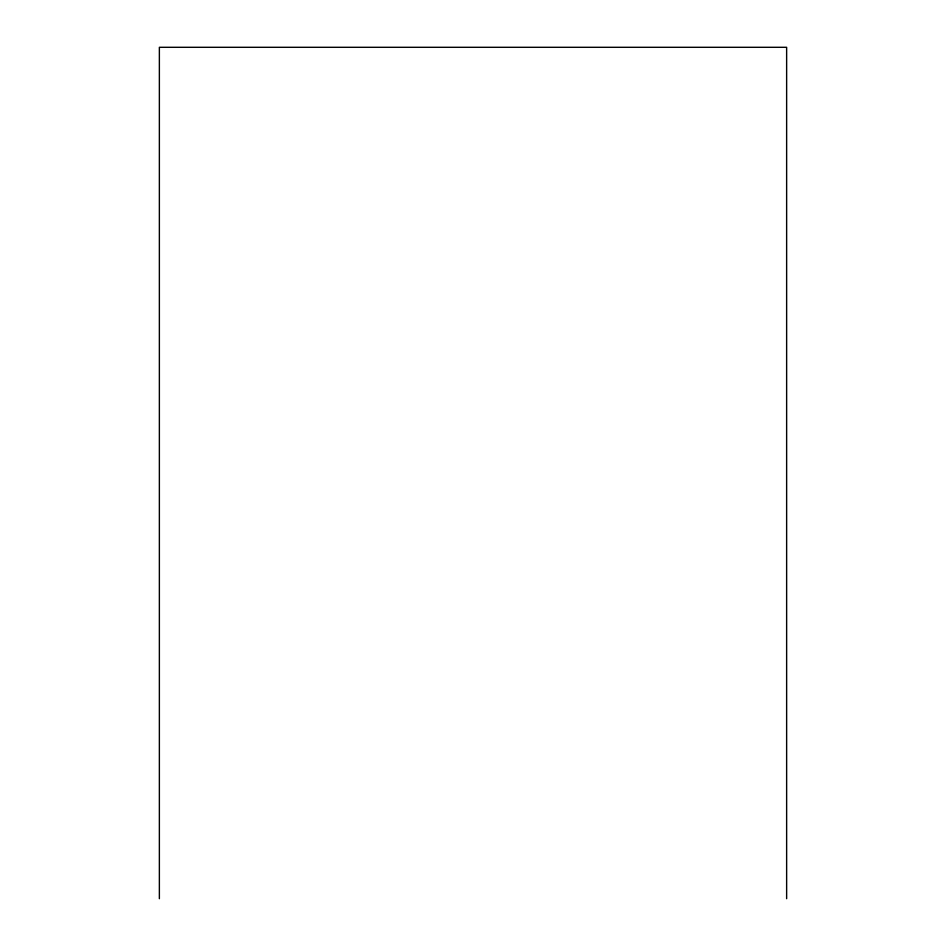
<?xml version="1.0" encoding="UTF-8"?>
<svg xmlns="http://www.w3.org/2000/svg" width="946" height="946" viewBox="0 0 946 946"><rect width="100%" height="100%" fill="white"/><g stroke="black" fill="none" stroke-linecap="round" stroke-linejoin="round"><path stroke-width="1.42" d="M786.634 898.7L786.634 47.3L159.366 47.3L159.366 898.7"/></g></svg>
